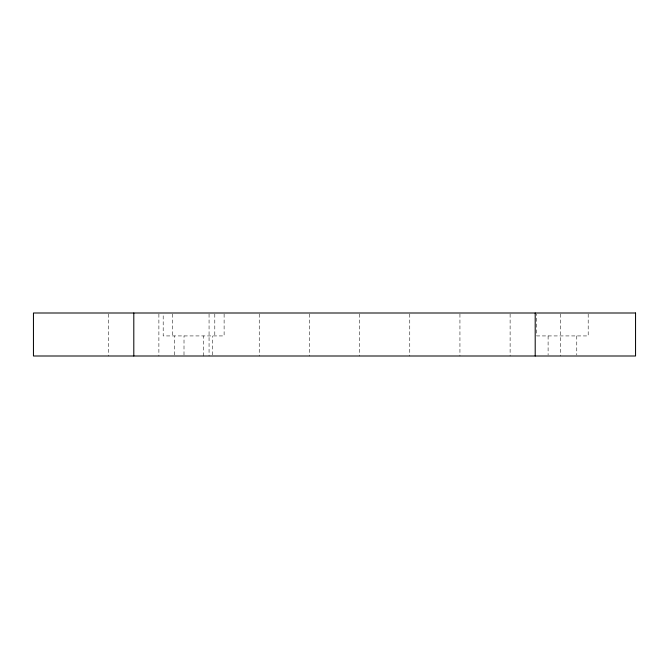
<?xml version="1.0" encoding="UTF-8"?>
<svg xmlns="http://www.w3.org/2000/svg" width="669" height="669" viewBox="0 0 669 669"><rect width="100%" height="100%" fill="white"/><g stroke="black" fill="none" stroke-linecap="round" stroke-linejoin="round"><path stroke-width="0.5" stroke-dasharray="3.35 2.51" d="M174.684 354.996L174.693 335.93M184 354.996L184.017 335.93M203.301 356L203.309 335.93M212.617 354.996L212.625 335.93M588.193 314.037L588.193 335.93L536.68 335.93L536.689 314.037M576.77 335.93L576.77 354.996M560.288 314.02L560.288 356M548.103 335.93L548.103 354.996M510.113 314.02L510.113 356M459.938 314.02L459.938 356M409.763 314.02L409.763 356M359.588 314.02L359.588 356M309.413 314.02L309.413 356M259.238 314.02L259.238 356M224.115 314.037L224.115 335.93L163.186 335.93L163.186 314.037M214.799 314.037L214.799 335.93M209.062 314.02L209.062 356M172.51 314.037L172.51 335.93M158.888 314.02L158.888 356M108.713 314.02L108.713 356"/><path stroke-width="1" d="M535.2 313L535.2 356M133.8 313L133.8 356M635.55 313L33.45 313L33.45 356L635.55 356L635.55 313"/></g></svg>
